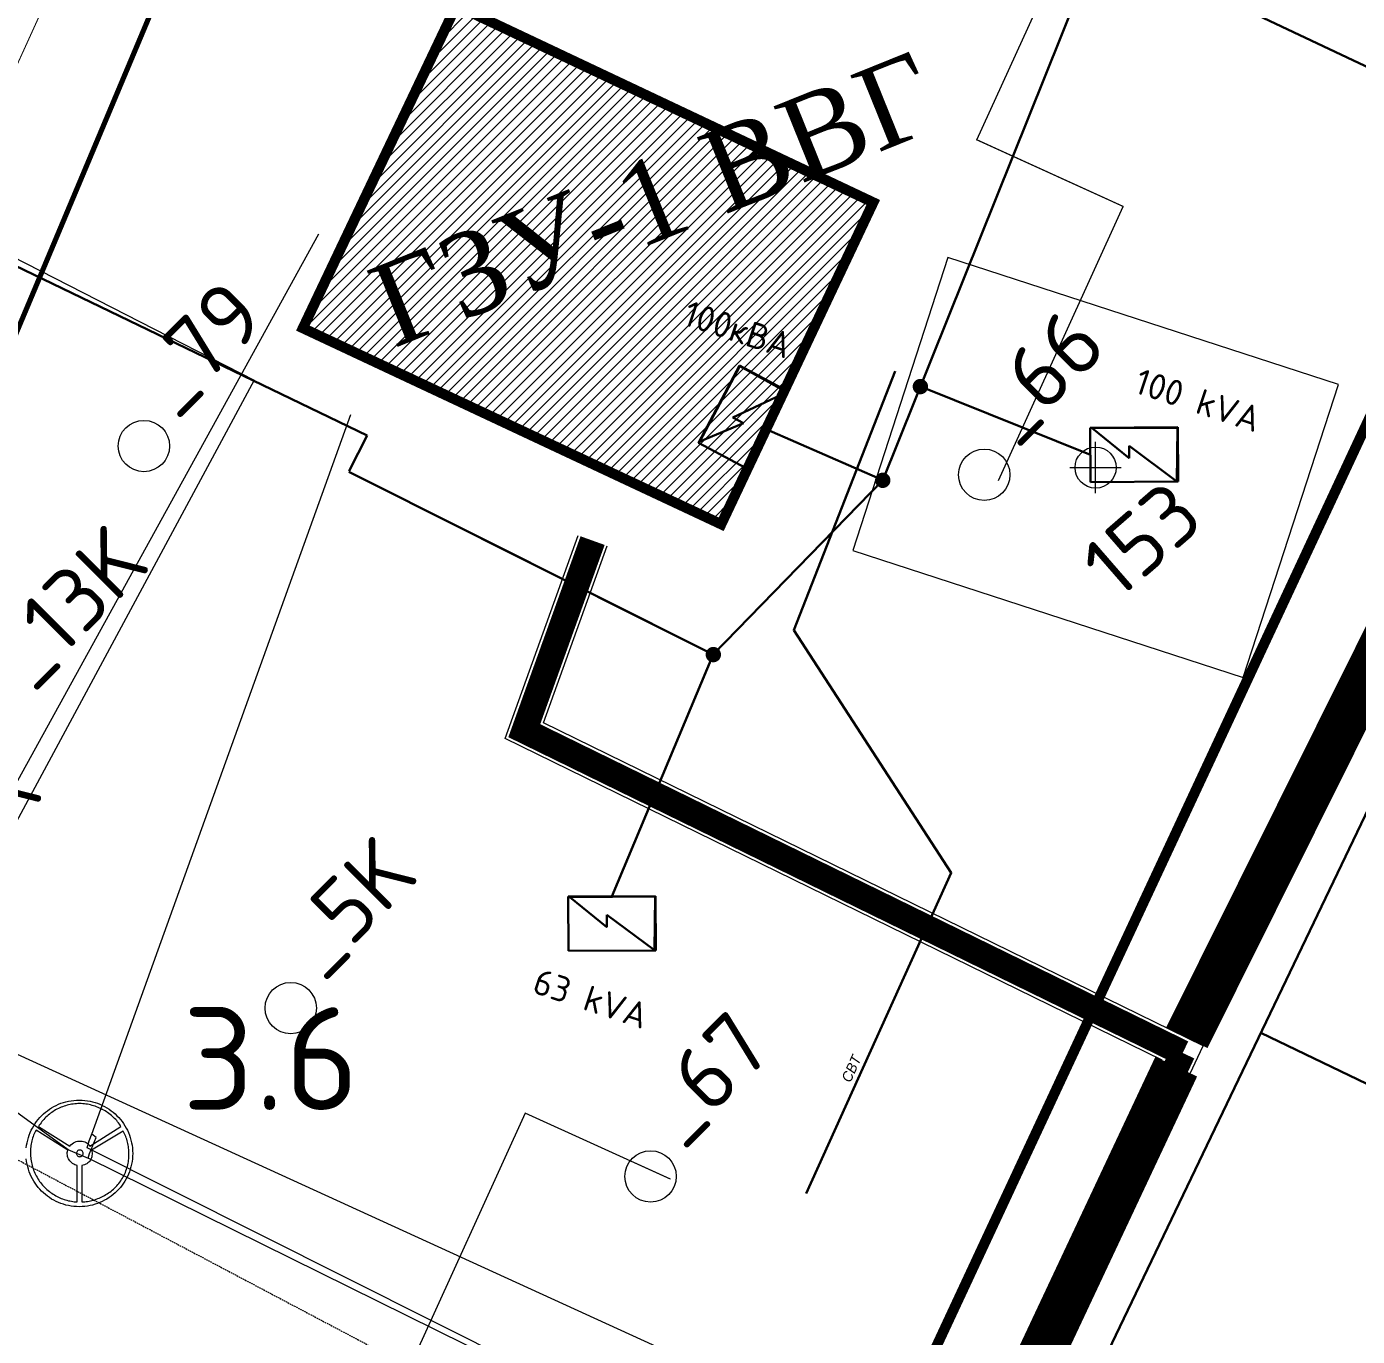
# Model space of a CAD drawing. Header units: millimetres. Extents: x 519 to 9564855, y -810 to 5021775.
# Drawn here: x 9529123.8 to 9529383, y 5000710.5 to 5000965.7 of the extents above; entities that cross this region are included whole.
import ezdxf
from ezdxf.enums import TextEntityAlignment as Align

# ---------------------------------------------------------------- set-up
doc = ezdxf.new("R2010")
doc.units = ezdxf.units.MM
doc.header["$LTSCALE"] = 2
doc.header["$MEASUREMENT"] = 0
doc.header["$PDMODE"] = 2
doc.header["$PDSIZE"] = 5
doc.linetypes.add('DASHED', pattern=[0.75, 0.5, -0.25])
for name, color, linetype in [('COMPOUND', 3, 'Continuous'), ('OilColl&Flowlines', 3, 'Continuous'), ('OLD WELLS(dr.bfr2000)', 24, 'Continuous'), ('ROAD_GROUND', 9, 'Continuous'), ('vodovod', 5, 'Continuous'), ('Скважины на 2015 год', 7, 'Continuous'), ('ТХ_выкидные линии', 24, 'Continuous')]:
    doc.layers.add(name, color=color, linetype=linetype)
for name, color, linetype, lineweight in [('PPLINE_GAS', 4, 'GAS_LINE', 30), ('WELLS(drilled after 2000y)', 6, 'Continuous', 40), ('Нефтепровод Fiberclass', 14, 'g5_122_n', 30), ('Новый водовод', 5, 'g_122_vpr', 30), ('размеры', 7, 'Continuous', 9), ('Скважины на 2024 год-125', 10, 'Continuous', 40), ('Электро', 1, 'Continuous', 30), ('Электроснаб', 1, 'Continuous', 18), ('Электроснабжене', 1, 'Continuous', 18)]:
    doc.layers.add(name, color=color, linetype=linetype, lineweight=lineweight)
doc.styles.add('92051501$0$STANDARD', font='simplex.shx')
doc.styles.add('Elect', font='isocpeur.ttf')
doc.styles.add('GeoApp', font='', dxfattribs={"height": 1})
doc.styles.add('Line_GUGK', font='')
doc.styles.get("Standard").update_dxf_attribs({"font": 'isocpeur.ttf', "width": 0.5})
doc.styles.get('GeoApp').set_extended_font_data('D431', italic=True)
doc.styles.get('Line_GUGK').set_extended_font_data('Bm431', italic=True)
doc.linetypes.add('g5_122_n', pattern='A,1,-1,1.5,-0.3,["Н",GeoApp,S=1,R=0,X=0,Y=-0.5],-1.5,1.5,-1,4,-1,4,-1,3', length=20.8)
doc.linetypes.add('g_122_vpr', pattern='A,2,-2,3,-0.6,["Впр",Line_GUGK,S=2,R=0,X=0,Y=-1],-6.4,3,-2,8,-2,8,-2,6', length=45)
doc.linetypes.add('GAS_LINE', pattern='A,0.5,-0.2,["G",92051501$0$STANDARD,S=0.1,R=0,X=-0.1,Y=-0.05],-0.05', length=0.75)
doc.linetypes.add('WTR_LINE', pattern='A,0.5,-0.2,["W",92051501$0$STANDARD,S=0.1,R=0,X=-0.1,Y=-0.05],-0.05', length=0.75)

msp = doc.modelspace()

# ---------------------------------------------------------------- hatches: boundary and pattern name
at = {"layer": 'Скважины на 2015 год', "linetype": 'ByBlock', "lineweight": 0, "ltscale": 5}
h = msp.add_hatch(dxfattribs=at)
h.set_pattern_fill('ANSI31', color=5, scale=12, style=0)
h.set_pattern_definition([(45, (754.0247, -271.4405), (-1.06066017178, 1.06066017178), [])])
h.paths.add_polyline_path([(9529258.86167, 5000868.31447), (9529177.26167, 5000907.11447), (9529207.46167, 5000969.81447), (9529288.76167, 5000931.61447)])
h.paths.add_polyline_path([(9529174.18148, 5000944.82339), (9529285.37945, 5000989.75004), (9529304.49339, 5000942.44112), (9529193.29542, 5000897.51447)], flags=9)

# ---------------------------------------------------------------- linework, layer by layer
at = {"color": 5, "linetype": 'WTR_LINE', "lineweight": 0, "ltscale": 100, "const_width": 2}
msp.add_lwpolyline([(9529684.446, 5001530.752), (9529401.1315, 5000923.298), (9529117.817, 5000315.844), (9528986.47, 5000029.111), (9528927.85537, 4999903.1501), (9529040.634, 4999850.671), (9529251.68627, 4999750.03689), (9529291.36141, 4999730.1648)], dxfattribs=at)
at = {"layer": 'COMPOUND', "lineweight": 0, "const_width": 2}
msp.add_lwpolyline([(9529259.0703, 5000868.75615), (9529177.57711, 5000906.96448), (9529207.46167, 5000969.81447), (9529288.68351, 5000931.44902), (9529259.0703, 5000868.75615)], dxfattribs=at)
at = {"layer": 'OilColl&Flowlines', "lineweight": 0}
for points in [[(9529135.82347, 5000745.21225), (9529131.837, 5000746.855), (9529113.637, 5000760.055), (9528410.537, 5001121.555), (9528444.84768, 5001187.65532)], [(9529271.437, 5000678.155), (9529135.737, 5000745.255), (9529136.037, 5000746.155), (9529137.337, 5000749.255), (9529136.437, 5000749.955), (9529186.937, 5000890.155)], [(9529134.02951, 5000756.57635), (9529134.02951, 5000756.57635), (9529134.55923, 5000756.56596), (9529135.07857, 5000756.52441), (9529135.5979, 5000756.45171), (9529136.10685, 5000756.36861), (9529136.60541, 5000756.24397), (9529137.09359, 5000756.10894), (9529137.58176, 5000755.94276), (9529138.04917, 5000755.7558), (9529138.50618, 5000755.54806), (9529138.95281, 5000755.31955), (9529139.38905, 5000755.07027), (9529139.81491, 5000754.80022), (9529140.21999, 5000754.50939), (9529140.61468, 5000754.19779), (9529140.98861, 5000753.8758), (9529141.35214, 5000753.53304), (9529141.6949, 5000753.16951), (9529142.02728, 5000752.79558), (9529142.33888, 5000752.40089), (9529142.62971, 5000751.99581), (9529142.89976, 5000751.56995), (9529143.14904, 5000751.13371), (9529143.37755, 5000750.68708), (9529143.59567, 5000750.23007), (9529143.78263, 5000749.75228), (9529143.94882, 5000749.27449), (9529144.08385, 5000748.77593), (9529144.1981, 5000748.27736), (9529144.29158, 5000747.76842), (9529144.36429, 5000747.24908), (9529144.40583, 5000746.71936), (9529144.41622, 5000746.18964), (9529144.41622, 5000746.18964), (9529144.40583, 5000745.64953), (9529144.36429, 5000745.1198), (9529144.29158, 5000744.60047), (9529144.1981, 5000744.09152), (9529144.08385, 5000743.59296), (9529143.94882, 5000743.0944), (9529143.78263, 5000742.60622), (9529143.59567, 5000742.13882), (9529143.37755, 5000741.6818), (9529143.14904, 5000741.23517), (9529142.89976, 5000740.79893), (9529142.62971, 5000740.37308), (9529142.33888, 5000739.968), (9529142.02728, 5000739.5733), (9529141.6949, 5000739.19938), (9529141.35214, 5000738.83584), (9529140.98861, 5000738.49308), (9529140.61468, 5000738.1711), (9529140.21999, 5000737.85949), (9529139.81491, 5000737.56867), (9529139.38905, 5000737.29861), (9529138.95281, 5000737.04933), (9529138.50618, 5000736.82082), (9529138.04917, 5000736.61309), (9529137.58176, 5000736.42613), (9529137.09359, 5000736.27033), (9529136.60541, 5000736.12491), (9529136.10685, 5000736.01066), (9529135.5979, 5000735.91718), (9529135.07857, 5000735.85486), (9529134.55923, 5000735.81331), (9529134.02951, 5000735.80293), (9529134.02951, 5000735.80293), (9529133.4894, 5000735.81331), (9529132.95968, 5000735.85486), (9529132.44034, 5000735.91718), (9529131.93139, 5000736.01066), (9529131.42245, 5000736.12491), (9529130.93427, 5000736.27033), (9529130.44609, 5000736.42613), (9529129.97869, 5000736.61309), (9529129.51129, 5000736.82082), (9529129.06466, 5000737.04933), (9529128.62842, 5000737.29861), (9529128.21295, 5000737.56867), (9529127.80787, 5000737.85949), (9529127.41318, 5000738.1711), (9529127.03925, 5000738.49308), (9529126.67572, 5000738.83584), (9529126.33296, 5000739.19938), (9529126.00058, 5000739.5733), (9529125.69937, 5000739.968), (9529125.40854, 5000740.37308), (9529125.13849, 5000740.79893), (9529124.8892, 5000741.23517), (9529124.6607, 5000741.6818), (9529124.45296, 5000742.13882), (9529124.266, 5000742.60622), (9529124.1102, 5000743.0944), (9529123.96479, 5000743.59296), (9529123.85053, 5000744.09152), (9529123.75705, 5000744.60047), (9529123.69473, 5000745.1198)], [(9529123.69473, 5000747.24908), (9529123.75705, 5000747.76842), (9529123.85053, 5000748.27736), (9529123.96479, 5000748.77593), (9529124.1102, 5000749.27449), (9529124.266, 5000749.75228), (9529124.45296, 5000750.23007), (9529124.6607, 5000750.68708), (9529124.8892, 5000751.13371), (9529125.13849, 5000751.56995), (9529125.40854, 5000751.99581), (9529125.69937, 5000752.40089), (9529126.00058, 5000752.79558), (9529126.33296, 5000753.16951), (9529126.67572, 5000753.53304), (9529127.03925, 5000753.8758), (9529127.41318, 5000754.19779), (9529127.80787, 5000754.50939), (9529128.21295, 5000754.80022), (9529128.62842, 5000755.07027), (9529129.06466, 5000755.31955), (9529129.51129, 5000755.54806), (9529129.97869, 5000755.7558), (9529130.44609, 5000755.94276), (9529130.93427, 5000756.10894), (9529131.42245, 5000756.24397), (9529131.93139, 5000756.36861), (9529132.44034, 5000756.45171), (9529132.95968, 5000756.52441), (9529133.4894, 5000756.56596), (9529134.02951, 5000756.57635)], [(9529132.1599, 5000747.61261), (9529132.1599, 5000747.61261), (9529132.36764, 5000747.8619), (9529132.60653, 5000748.08002), (9529132.8662, 5000748.25659), (9529133.12587, 5000748.39162), (9529133.40631, 5000748.4851), (9529133.69714, 5000748.55781), (9529133.98796, 5000748.58897), (9529134.27879, 5000748.58897), (9529134.55923, 5000748.55781), (9529134.83967, 5000748.49549), (9529135.09934, 5000748.41239), (9529135.33824, 5000748.29814), (9529135.56674, 5000748.16311), (9529135.7537, 5000747.99692), (9529135.91989, 5000747.82035), (9529136.05492, 5000747.61261), (9529142.14153, 5000751.42454), (9529142.14153, 5000751.42454), (9529141.99612, 5000751.66343), (9529141.82993, 5000751.89194), (9529141.66374, 5000752.12045), (9529141.48717, 5000752.34895), (9529141.30021, 5000752.56708), (9529141.11325, 5000752.7852), (9529140.90551, 5000752.99293), (9529140.69778, 5000753.20067), (9529140.47966, 5000753.39801), (9529140.26154, 5000753.59536), (9529140.02264, 5000753.78232), (9529139.78375, 5000753.9589), (9529139.54485, 5000754.13547), (9529139.29557, 5000754.30166), (9529139.0359, 5000754.46784), (9529138.77624, 5000754.61326), (9529138.50618, 5000754.75867), (9529138.23613, 5000754.90409), (9529137.95569, 5000755.02873), (9529137.67525, 5000755.15337), (9529137.3948, 5000755.26762), (9529137.10398, 5000755.37149), (9529136.81315, 5000755.46497), (9529136.52232, 5000755.54806), (9529136.22111, 5000755.63116), (9529135.91989, 5000755.69348), (9529135.61868, 5000755.7558), (9529135.30708, 5000755.80773), (9529135.00586, 5000755.83889), (9529134.69426, 5000755.87005), (9529134.38266, 5000755.88044), (9529134.07106, 5000755.89082), (9529134.07106, 5000755.89082), (9529133.75946, 5000755.88044), (9529133.44785, 5000755.87005), (9529133.13625, 5000755.83889), (9529132.82465, 5000755.80773), (9529132.52344, 5000755.7558), (9529132.22222, 5000755.70386), (9529131.92101, 5000755.64154), (9529131.63018, 5000755.56884), (9529131.32897, 5000755.47535), (9529131.04852, 5000755.38187), (9529130.7577, 5000755.28839), (9529130.47725, 5000755.17414), (9529130.2072, 5000755.0495), (9529129.93715, 5000754.92486), (9529129.66709, 5000754.78983), (9529129.40742, 5000754.64442), (9529129.14776, 5000754.499), (9529128.89847, 5000754.33282), (9529128.64919, 5000754.16663), (9529128.4103, 5000754.00044), (9529128.18179, 5000753.81348), (9529127.95328, 5000753.62652), (9529127.73516, 5000753.43956), (9529127.51704, 5000753.23183), (9529127.30931, 5000753.02409), (9529127.11196, 5000752.81636), (9529126.925, 5000752.59824), (9529126.73804, 5000752.36973), (9529126.56147, 5000752.14122), (9529126.38489, 5000751.91271), (9529126.22909, 5000751.67382), (9529126.07329, 5000751.42454), (9529132.1599, 5000747.61261)], [(9529133.62443, 5000743.80069), (9529133.62443, 5000743.80069), (9529133.38553, 5000743.88379), (9529133.15703, 5000743.97727), (9529132.92852, 5000744.10191), (9529132.72078, 5000744.23693), (9529132.52344, 5000744.39273), (9529132.34686, 5000744.55892), (9529132.18068, 5000744.74588), (9529132.04565, 5000744.94323), (9529131.92101, 5000745.15096), (9529131.81714, 5000745.36909), (9529131.74443, 5000745.59759), (9529131.6925, 5000745.83649), (9529131.67173, 5000746.08577), (9529131.68211, 5000746.33505), (9529131.72366, 5000746.58433), (9529131.79637, 5000746.844), (9529125.5955, 5000750.73901), (9529125.5955, 5000750.73901), (9529125.46047, 5000750.48973), (9529125.33583, 5000750.24045), (9529125.22158, 5000749.98078), (9529125.11771, 5000749.72112), (9529125.01385, 5000749.45106), (9529124.92036, 5000749.17062), (9529124.83727, 5000748.90057), (9529124.76456, 5000748.60974), (9529124.70224, 5000748.3293), (9529124.65031, 5000748.03847), (9529124.59838, 5000747.74764), (9529124.56722, 5000747.45681), (9529124.53606, 5000747.1556), (9529124.51528, 5000746.85439), (9529124.5049, 5000746.55317), (9529124.5049, 5000746.25196), (9529124.51528, 5000745.95074), (9529124.53606, 5000745.64953), (9529124.55683, 5000745.33793), (9529124.59838, 5000745.03671), (9529124.63992, 5000744.7355), (9529124.70224, 5000744.43428), (9529124.76456, 5000744.13307), (9529124.83727, 5000743.83185), (9529124.92036, 5000743.53064), (9529125.01385, 5000743.23981), (9529125.11771, 5000742.94898), (9529125.23197, 5000742.65815), (9529125.35661, 5000742.36733), (9529125.49163, 5000742.08688), (9529125.63705, 5000741.80644), (9529125.79285, 5000741.526), (9529125.79285, 5000741.526), (9529125.94865, 5000741.25595), (9529126.12522, 5000740.99628), (9529126.29141, 5000740.73661), (9529126.47837, 5000740.48733), (9529126.67572, 5000740.24844), (9529126.87307, 5000740.00954), (9529127.07041, 5000739.78104), (9529127.28853, 5000739.56291), (9529127.49627, 5000739.35518), (9529127.72478, 5000739.14745), (9529127.95328, 5000738.9501), (9529128.19218, 5000738.76314), (9529128.43107, 5000738.57618), (9529128.66997, 5000738.40999), (9529128.91925, 5000738.2438), (9529129.17892, 5000738.088), (9529129.4282, 5000737.9322), (9529129.69825, 5000737.79717), (9529129.95792, 5000737.66215), (9529130.22797, 5000737.53751), (9529130.49803, 5000737.42325), (9529130.77847, 5000737.31938), (9529131.04852, 5000737.21552), (9529131.32897, 5000737.13242), (9529131.61979, 5000737.04933), (9529131.90023, 5000736.97662), (9529132.18068, 5000736.9143), (9529132.4715, 5000736.86237), (9529132.76233, 5000736.81044), (9529133.04277, 5000736.77928), (9529133.3336, 5000736.7585), (9529133.62443, 5000736.73773), (9529133.62443, 5000743.80069)], [(9529136.41845, 5000746.844), (9529136.41845, 5000746.844), (9529136.48077, 5000746.57394), (9529136.51193, 5000746.30389), (9529136.51193, 5000746.04422), (9529136.49116, 5000745.79494), (9529136.44961, 5000745.54566), (9529136.38729, 5000745.30677), (9529136.29381, 5000745.08864), (9529136.18995, 5000744.88091), (9529136.05492, 5000744.68356), (9529135.88873, 5000744.4966), (9529135.71216, 5000744.3408), (9529135.51481, 5000744.185), (9529135.29669, 5000744.06036), (9529135.05779, 5000743.95649), (9529134.79813, 5000743.86301), (9529134.51769, 5000743.80069), (9529134.51769, 5000736.73773), (9529134.51769, 5000736.73773), (9529134.79813, 5000736.74812), (9529135.07857, 5000736.76889), (9529135.35901, 5000736.80005), (9529135.63945, 5000736.8416), (9529135.91989, 5000736.89353), (9529136.20033, 5000736.94546), (9529136.48077, 5000737.01817), (9529136.76121, 5000737.09088), (9529137.04166, 5000737.17397), (9529137.3221, 5000737.26745), (9529137.60254, 5000737.37132), (9529137.87259, 5000737.47519), (9529138.14265, 5000737.59983), (9529138.4127, 5000737.72447), (9529138.68276, 5000737.85949), (9529138.94242, 5000738.00491), (9529139.20209, 5000738.15032), (9529139.46176, 5000738.31651), (9529139.71104, 5000738.4827), (9529139.96032, 5000738.65927), (9529140.19922, 5000738.83584), (9529140.43811, 5000739.03319), (9529140.66662, 5000739.23054), (9529140.89513, 5000739.43827), (9529141.11325, 5000739.64601), (9529141.32098, 5000739.87452), (9529141.52871, 5000740.10302), (9529141.72606, 5000740.34192), (9529141.91302, 5000740.58081), (9529142.09998, 5000740.83009), (9529142.26617, 5000741.08976), (9529142.43236, 5000741.35982), (9529142.43236, 5000741.35982), (9529142.58816, 5000741.64026), (9529142.73357, 5000741.9207), (9529142.8686, 5000742.21153), (9529142.99324, 5000742.49197), (9529143.09711, 5000742.78279), (9529143.20098, 5000743.08401), (9529143.29446, 5000743.37484), (9529143.37755, 5000743.66566), (9529143.45026, 5000743.96688), (9529143.52296, 5000744.26809), (9529143.5749, 5000744.55892), (9529143.61644, 5000744.86014), (9529143.6476, 5000745.16135), (9529143.67876, 5000745.46257), (9529143.68915, 5000745.75339), (9529143.69954, 5000746.05461), (9529143.69954, 5000746.35582), (9529143.67876, 5000746.64665), (9529143.65799, 5000746.93748), (9529143.62683, 5000747.23869), (9529143.59567, 5000747.52952), (9529143.54374, 5000747.80996), (9529143.4918, 5000748.10079), (9529143.4191, 5000748.38123), (9529143.34639, 5000748.66167), (9529143.2633, 5000748.94211), (9529143.16982, 5000749.22256), (9529143.07633, 5000749.49261), (9529142.96208, 5000749.75228), (9529142.84783, 5000750.02233), (9529142.72319, 5000750.282), (9529142.58816, 5000750.53128), (9529136.41845, 5000746.844)], [(9529270.46542, 5000679.54128), (9529135.537, 5000747.255), (9529135.937, 5000748.655), (9529136.49647, 5000750.12011)], [(9529134.1126, 5000746.844), (9529134.1126, 5000746.844), (9529133.97758, 5000746.83361), (9529133.85294, 5000746.79206), (9529133.74907, 5000746.72974), (9529133.6452, 5000746.65704), (9529133.57249, 5000746.55317), (9529133.51017, 5000746.4493), (9529133.46863, 5000746.32466), (9529133.45824, 5000746.18964), (9529133.45824, 5000746.18964), (9529133.46863, 5000746.05461), (9529133.51017, 5000745.94035), (9529133.57249, 5000745.8261), (9529133.6452, 5000745.73262), (9529133.74907, 5000745.64953), (9529133.85294, 5000745.59759), (9529133.97758, 5000745.55605), (9529134.1126, 5000745.54566), (9529134.1126, 5000745.54566), (9529134.24763, 5000745.55605), (9529134.36188, 5000745.59759), (9529134.47614, 5000745.64953), (9529134.56962, 5000745.73262), (9529134.65271, 5000745.8261), (9529134.70465, 5000745.94035), (9529134.74619, 5000746.05461), (9529134.75658, 5000746.18964), (9529134.75658, 5000746.18964), (9529134.74619, 5000746.32466), (9529134.70465, 5000746.4493), (9529134.65271, 5000746.55317), (9529134.56962, 5000746.65704), (9529134.47614, 5000746.72974), (9529134.36188, 5000746.79206), (9529134.24763, 5000746.83361), (9529134.1126, 5000746.844)]]:
    msp.add_lwpolyline(points, dxfattribs=at)
at = {"layer": 'OLD WELLS(dr.bfr2000)', "lineweight": 0}
for centre in [(9529146.6, 5000884), (9529310.3, 5000878.4), (9529175.2, 5000774.5), (9529245.3, 5000741.7)]:
    msp.add_circle(centre, 5, dxfattribs=at)
at = {"layer": 'PPLINE_GAS', "linetype": 'GAS_LINE', "lineweight": 0, "ltscale": 20}
for p, q in [((9528779.5, 5001095.9), (9529168.1, 5000896.8)), ((9529180.6, 5000925.3), (9529098.5, 5000776.2)), ((9529168.1, 5000896.8), (9529102.2, 5000774.6)), ((9529098.5, 5000776.2), (9529281.7, 5000692.5))]:
    msp.add_line(p, q, dxfattribs=at)
at = {"layer": 'ROAD_GROUND', "color": 8, "lineweight": 0}
for points, const_width in [([(9529349.77971, 5000768.72294), (9529447.10622, 5000964.21329)], 9), ([(9529348.96597, 5000765.75867), (9529220.70516, 5000828.54159), (9529234.01382, 5000865.56971)], 5), ([(9529140.31593, 5000321.79527), (9529347.71004, 5000763.08632)], 9)]:
    msp.add_lwpolyline(points, dxfattribs=dict(at, const_width=const_width))
at = {"layer": 'ROAD_GROUND', "lineweight": 0}
for points in [[(9529137.60082, 5000323.07129), (9529344.99494, 5000764.36234), (9529216.97332, 5000827.02818), (9529231.19063, 5000866.58442)], [(9529143.03103, 5000320.51925), (9529352.937, 5000767.155), (9529224.437, 5000830.055), (9529236.837, 5000864.555)]]:
    msp.add_lwpolyline(points, dxfattribs=at)
for points, const_width in [([(9529349.42579, 5000774.74336), (9529347.25152, 5000770.37612)], 0.5), ([(9529347.71004, 5000763.08632), (9529348.96597, 5000765.75867)], 5)]:
    msp.add_lwpolyline(points, dxfattribs=dict(at, const_width=const_width))
at = {"layer": 'vodovod', "linetype": 'WTR_LINE', "lineweight": 0, "ltscale": 5, "const_width": 0.2}
msp.add_lwpolyline([(9529015.0833, 5000723.32951), (9529076.84359, 5000859.16322), (9529110.68292, 5000933.5884), (9529168.78782, 5001061.38254), (9529222.93089, 5001180.46314), (9529278.75116, 5001149.15664)], dxfattribs=at)
at = {"layer": 'WELLS(drilled after 2000y)', "linetype": 'ByBlock', "lineweight": 0, "ltscale": 200, "const_width": 0.2}
for points in [[(9529313.08066, 5000877.26446), (9529337.37729, 5000930.6478), (9529308.8642, 5000943.6251), (9529361.58223, 5001059.45452)], [(9529145.93808, 5000589.39402), (9529220.87731, 5000754.04677), (9529249.19267, 5000741.15946)]]:
    msp.add_lwpolyline(points, dxfattribs=at)
at = {"layer": 'Нефтепровод Fiberclass'}
msp.add_lwpolyline([(9529292.9411, 5000898.5795), (9529273.185, 5000848.1221), (9529303.8708, 5000800.8167), (9529275.6273, 5000738.3999)], dxfattribs=at)
at = {"layer": 'Новый водовод', "color": 5, "linetype": 'WTR_LINE', "lineweight": 0, "ltscale": 40, "const_width": 1}
msp.add_lwpolyline([(9529073.59, 5001302.58), (9529252.8, 5001217.83), (9529066.5442, 5000774.6718)], dxfattribs=at)
at = {"layer": 'размеры', "color": 6, "linetype": 'DASHED', "lineweight": 0, "ltscale": 0.3}
msp.add_line((9528855.98678, 5000885.57292), (9529233.2439, 5000686.14372), dxfattribs=at)
at = {"layer": 'Скважины на 2015 год', "color": 5, "linetype": 'ByBlock', "lineweight": 0, "ltscale": 5, "const_width": 0.2}
msp.add_lwpolyline([(9529258.86167, 5000868.31447), (9529177.26167, 5000907.11447), (9529207.46167, 5000969.81447), (9529288.76167, 5000931.61447), (9529258.86167, 5000868.31447)], dxfattribs=at)
at = {"layer": 'Скважины на 2024 год-125', "color": 0, "linetype": 'ByBlock', "lineweight": 0}
msp.add_lwpolyline([(9529284.68723, 5000863.62898), (9529360.77175, 5000838.90762), (9529379.31277, 5000895.97102), (9529303.22825, 5000920.69238)], close=True, dxfattribs=at)
msp.add_circle((9529332, 5000879.8), 4, dxfattribs=at)
msp.add_point((9529332, 5000879.8), dxfattribs=at)
at = {"layer": 'ТХ_выкидные линии', "lineweight": 0, "ltscale": 25}
for p, q in [((9529308.8642, 5000943.6251), (9529361.58223, 5001059.45452)), ((9529337.37729, 5000930.6478), (9529308.8642, 5000943.6251)), ((9529313.08066, 5000877.26446), (9529337.37729, 5000930.6478)), ((9529220.87731, 5000754.04677), (9529145.93808, 5000589.39402)), ((9529249.19267, 5000741.15946), (9529220.87731, 5000754.04677))]:
    msp.add_line(p, q, dxfattribs=at)
at = {"layer": 'Электро'}
for p, q in [((9529259.81402, 5001016.99817, 0), (9529456.68352, 5000923.92385, 0)), ((9529332.55568, 5000981.97193, 0), (9529290.53532, 5000877.3173, 0)), ((9529190.08941, 5000886.01551), (9529103.55905, 5000927.77725)), ((9529254.62349, 5000884.62281), (9529262.6307, 5000899.6742)), ((9529262.67113, 5000899.54186), (9529254.87661, 5000884.89025)), ((9529262.6307, 5000899.6742), (9529271.96461, 5000894.70865)), ((9529271.825, 5000894.51622), (9529262.67113, 5000899.54186)), ((9529271.96461, 5000894.70865), (9529263.95741, 5000879.65725)), ((9529261.33332, 5000889.58358), (9529271.825, 5000894.51622)), ((9529263.43032, 5000888.468), (9529261.33332, 5000889.58358)), ((9529254.87661, 5000884.89025), (9529263.43032, 5000888.468)), ((9529330.97488, 5000887.55267), (9529348.02331, 5000887.65701)), ((9529331.03958, 5000876.98032), (9529330.97488, 5000887.55267)), ((9529347.92606, 5000887.55856), (9529331.33046, 5000887.45699)), ((9529331.33046, 5000887.45699), (9529338.54224, 5000881.62976)), ((9529347.85237, 5000877.1161), (9529347.92606, 5000887.55856)), ((9529348.02331, 5000887.65701), (9529348.08801, 5000877.08466)), ((9529186.61845, 5000879.18421, 0), (9529190.08941, 5000886.01551)), ((9529263.95741, 5000879.65725), (9529254.62349, 5000884.62281)), ((9529338.54224, 5000881.62976), (9529338.5277, 5000884.00499)), ((9529338.5277, 5000884.00499), (9529347.85237, 5000877.1161)), ((9529186.51572, 5000878.98201, 0), (9529257.53108, 5000843.3615, 0)), ((9529290.53532, 5000877.3173, 0), (9529257.53108, 5000843.3615, 0)), ((9529348.08801, 5000877.08466), (9529331.03958, 5000876.98032)), ((9529174.52877, 5000374.10815, 0), (9529390.11868, 5000823.77984, 0)), ((9529229.22617, 5000796.20598, 0), (9529246.2746, 5000796.31031, 0)), ((9529229.29088, 5000785.63363, 0), (9529229.22617, 5000796.20598, 0)), ((9529246.17735, 5000796.21186, 0), (9529229.58175, 5000796.1103, 0)), ((9529229.58175, 5000796.1103, 0), (9529236.79353, 5000790.28307, 0)), ((9529246.10366, 5000785.7694, 0), (9529246.17735, 5000796.21186, 0)), ((9529246.2746, 5000796.31031, 0), (9529246.33931, 5000785.73796, 0)), ((9529236.79353, 5000790.28307, 0), (9529236.77899, 5000792.6583, 0)), ((9529236.77899, 5000792.6583, 0), (9529246.10366, 5000785.7694, 0)), ((9529246.33931, 5000785.73796, 0), (9529229.29088, 5000785.63363, 0)), ((9529384.81504, 5000759.75394, 0), (9529364.16028, 5000769.66136, 0))]:
    msp.add_line(p, q, dxfattribs=at)
at = {"layer": 'Электро', "ltscale": 50}
for p, q in [((9529331.00723, 5000882.2665), (9529297.86542, 5000895.57342, 0)), ((9529267.96101, 5000887.18295), (9529290.53532, 5000877.3173)), ((9529257.53108, 5000843.3615, 0), (9529237.75039, 5000796.25815, 0))]:
    msp.add_line(p, q, dxfattribs=at)
at = {"layer": 'Электро', "ltscale": 0.0025}
msp.add_line((9529212.35776, 5000865.99489, 0), (9529257.53108, 5000843.3615, 0), dxfattribs=at)
at = {"layer": 'Электро', "ltscale": 50, "const_width": 1.5, "elevation": 0}
for points in [[(9529297.15213, 5000895.80518, 1), (9529298.57871, 5000895.34165, 1)], [(9529256.81779, 5000843.59326, 1), (9529258.24437, 5000843.12974, 1)]]:
    msp.add_lwpolyline(points, format="xyb", close=True, dxfattribs=at)
at = {"layer": 'Электро', "ltscale": 50, "const_width": 1.5}
msp.add_lwpolyline([(9529289.82203, 5000877.54906, 1), (9529291.24861, 5000877.08554, 1)], format="xyb", close=True, dxfattribs=at)
at = {"layer": 'Электроснаб', "color": 1, "lineweight": 0}
for p, q in [((9529259.81402, 5001016.99817, 0), (9529456.68352, 5000923.92385, 0)), ((9529332.55568, 5000981.97193, 0), (9529290.53532, 5000877.3173, 0)), ((9529190.08941, 5000886.01551), (9529103.55905, 5000927.77725)), ((9529186.61845, 5000879.18421, 0), (9529190.08941, 5000886.01551)), ((9529186.51572, 5000878.98201, 0), (9529257.53108, 5000843.3615, 0)), ((9529290.53532, 5000877.3173, 0), (9529257.53108, 5000843.3615, 0)), ((9529174.52877, 5000374.10815, 0), (9529390.11868, 5000823.77984, 0)), ((9529384.81504, 5000759.75394, 0), (9529364.16028, 5000769.66136, 0))]:
    msp.add_line(p, q, dxfattribs=at)
at = {"layer": 'Электроснаб', "color": 1, "linetype": 'ByBlock', "lineweight": 0}
for p, q in [((9529254.62349, 5000884.62281), (9529262.6307, 5000899.6742)), ((9529262.67113, 5000899.54186), (9529254.87661, 5000884.89025)), ((9529262.6307, 5000899.6742), (9529271.96461, 5000894.70865)), ((9529271.825, 5000894.51622), (9529262.67113, 5000899.54186)), ((9529271.96461, 5000894.70865), (9529263.95741, 5000879.65725)), ((9529261.33332, 5000889.58358), (9529271.825, 5000894.51622)), ((9529263.43032, 5000888.468), (9529261.33332, 5000889.58358)), ((9529254.87661, 5000884.89025), (9529263.43032, 5000888.468)), ((9529330.97488, 5000887.55267), (9529348.02331, 5000887.65701)), ((9529331.03958, 5000876.98032), (9529330.97488, 5000887.55267)), ((9529347.92606, 5000887.55856), (9529331.33046, 5000887.45699)), ((9529331.33046, 5000887.45699), (9529338.54224, 5000881.62976)), ((9529347.85237, 5000877.1161), (9529347.92606, 5000887.55856)), ((9529348.02331, 5000887.65701), (9529348.08801, 5000877.08466)), ((9529263.95741, 5000879.65725), (9529254.62349, 5000884.62281)), ((9529338.54224, 5000881.62976), (9529338.5277, 5000884.00499)), ((9529338.5277, 5000884.00499), (9529347.85237, 5000877.1161)), ((9529348.08801, 5000877.08466), (9529331.03958, 5000876.98032)), ((9529229.22617, 5000796.20598, 0), (9529246.2746, 5000796.31031, 0)), ((9529229.29088, 5000785.63363, 0), (9529229.22617, 5000796.20598, 0)), ((9529246.17735, 5000796.21186, 0), (9529229.58175, 5000796.1103, 0)), ((9529229.58175, 5000796.1103, 0), (9529236.79353, 5000790.28307, 0)), ((9529246.10366, 5000785.7694, 0), (9529246.17735, 5000796.21186, 0)), ((9529246.2746, 5000796.31031, 0), (9529246.33931, 5000785.73796, 0)), ((9529236.79353, 5000790.28307, 0), (9529236.77899, 5000792.6583, 0)), ((9529236.77899, 5000792.6583, 0), (9529246.10366, 5000785.7694, 0)), ((9529246.33931, 5000785.73796, 0), (9529229.29088, 5000785.63363, 0))]:
    msp.add_line(p, q, dxfattribs=at)
at = {"layer": 'Электроснаб', "color": 1, "lineweight": 0, "ltscale": 50}
for p, q in [((9529331.00723, 5000882.2665), (9529297.86542, 5000895.57342, 0)), ((9529267.96101, 5000887.18295), (9529290.53532, 5000877.3173)), ((9529257.53108, 5000843.3615, 0), (9529237.75039, 5000796.25815, 0))]:
    msp.add_line(p, q, dxfattribs=at)
at = {"layer": 'Электроснаб', "color": 1, "linetype": 'ByBlock', "lineweight": 0, "ltscale": 0.0025}
msp.add_line((9529212.35776, 5000865.99489, 0), (9529257.53108, 5000843.3615, 0), dxfattribs=at)
at = {"layer": 'Электроснаб', "color": 1, "lineweight": 0, "ltscale": 50, "const_width": 1.5, "elevation": 0}
for points in [[(9529297.15213, 5000895.80518, 1), (9529298.57871, 5000895.34165, 1)], [(9529256.81779, 5000843.59326, 1), (9529258.24437, 5000843.12974, 1)]]:
    msp.add_lwpolyline(points, format="xyb", close=True, dxfattribs=at)
at = {"layer": 'Электроснаб', "color": 1, "lineweight": 0, "ltscale": 50, "const_width": 1.5}
msp.add_lwpolyline([(9529289.82203, 5000877.54906, 1), (9529291.24861, 5000877.08554, 1)], format="xyb", close=True, dxfattribs=at)
at = {"layer": 'Электроснабжене', "color": 1, "lineweight": 0}
for p, q in [((9529259.81402, 5001016.99817, 0), (9529456.68352, 5000923.92385, 0)), ((9529332.55568, 5000981.97193, 0), (9529290.53532, 5000877.3173, 0)), ((9529190.08941, 5000886.01551), (9529103.55905, 5000927.77725)), ((9529186.61845, 5000879.18421, 0), (9529190.08941, 5000886.01551)), ((9529186.51572, 5000878.98201, 0), (9529257.53108, 5000843.3615, 0)), ((9529290.53532, 5000877.3173, 0), (9529257.53108, 5000843.3615, 0)), ((9529174.52877, 5000374.10815, 0), (9529390.11868, 5000823.77984, 0)), ((9529384.81504, 5000759.75394, 0), (9529364.16028, 5000769.66136, 0))]:
    msp.add_line(p, q, dxfattribs=at)
at = {"layer": 'Электроснабжене', "color": 1, "linetype": 'ByBlock', "lineweight": 0}
for p, q in [((9529254.62349, 5000884.62281), (9529262.6307, 5000899.6742)), ((9529262.67113, 5000899.54186), (9529254.87661, 5000884.89025)), ((9529262.6307, 5000899.6742), (9529271.96461, 5000894.70865)), ((9529271.825, 5000894.51622), (9529262.67113, 5000899.54186)), ((9529271.96461, 5000894.70865), (9529263.95741, 5000879.65725)), ((9529261.33332, 5000889.58358), (9529271.825, 5000894.51622)), ((9529263.43032, 5000888.468), (9529261.33332, 5000889.58358)), ((9529254.87661, 5000884.89025), (9529263.43032, 5000888.468)), ((9529330.97488, 5000887.55267), (9529348.02331, 5000887.65701)), ((9529331.03958, 5000876.98032), (9529330.97488, 5000887.55267)), ((9529347.92606, 5000887.55856), (9529331.33046, 5000887.45699)), ((9529331.33046, 5000887.45699), (9529338.54224, 5000881.62976)), ((9529347.85237, 5000877.1161), (9529347.92606, 5000887.55856)), ((9529348.02331, 5000887.65701), (9529348.08801, 5000877.08466)), ((9529263.95741, 5000879.65725), (9529254.62349, 5000884.62281)), ((9529338.54224, 5000881.62976), (9529338.5277, 5000884.00499)), ((9529338.5277, 5000884.00499), (9529347.85237, 5000877.1161)), ((9529348.08801, 5000877.08466), (9529331.03958, 5000876.98032)), ((9529229.22617, 5000796.20598, 0), (9529246.2746, 5000796.31031, 0)), ((9529229.29088, 5000785.63363, 0), (9529229.22617, 5000796.20598, 0)), ((9529246.17735, 5000796.21186, 0), (9529229.58175, 5000796.1103, 0)), ((9529229.58175, 5000796.1103, 0), (9529236.79353, 5000790.28307, 0)), ((9529246.10366, 5000785.7694, 0), (9529246.17735, 5000796.21186, 0)), ((9529246.2746, 5000796.31031, 0), (9529246.33931, 5000785.73796, 0)), ((9529236.79353, 5000790.28307, 0), (9529236.77899, 5000792.6583, 0)), ((9529236.77899, 5000792.6583, 0), (9529246.10366, 5000785.7694, 0)), ((9529246.33931, 5000785.73796, 0), (9529229.29088, 5000785.63363, 0))]:
    msp.add_line(p, q, dxfattribs=at)
at = {"layer": 'Электроснабжене', "color": 1, "lineweight": 0, "ltscale": 50}
for p, q in [((9529331.00723, 5000882.2665), (9529297.86542, 5000895.57342, 0)), ((9529267.96101, 5000887.18295), (9529290.53532, 5000877.3173)), ((9529257.53108, 5000843.3615, 0), (9529237.75039, 5000796.25815, 0))]:
    msp.add_line(p, q, dxfattribs=at)
at = {"layer": 'Электроснабжене', "color": 1, "linetype": 'ByBlock', "lineweight": 0, "ltscale": 0.0025}
msp.add_line((9529212.35776, 5000865.99489, 0), (9529257.53108, 5000843.3615, 0), dxfattribs=at)
at = {"layer": 'Электроснабжене', "color": 1, "lineweight": 0, "ltscale": 50, "const_width": 1.5, "elevation": 0}
for points in [[(9529297.15213, 5000895.80518, 1), (9529298.57871, 5000895.34165, 1)], [(9529256.81779, 5000843.59326, 1), (9529258.24437, 5000843.12974, 1)]]:
    msp.add_lwpolyline(points, format="xyb", close=True, dxfattribs=at)
at = {"layer": 'Электроснабжене', "color": 1, "lineweight": 0, "ltscale": 50, "const_width": 1.5}
msp.add_lwpolyline([(9529289.82203, 5000877.54906, 1), (9529291.24861, 5000877.08554, 1)], format="xyb", close=True, dxfattribs=at)

# ---------------------------------------------------------------- texts
at = {"layer": 'COMPOUND', "color": 0, "lineweight": 0, "insert": (9529179.38864, 5000942.61307, -0.00006), "char_height": 16, "attachment_point": 1, "rotation": 21.9998893, "style": 'Elect'}
msp.add_mtext('{\\fArial|b0|i0|c0|p34;\\P\\fTimes New Roman|b0|i0|c204|p18;ГЗУ-\\fTimes New Roman|b0|i0|c0|p18;1\\fTimes New Roman|b0|i0|c204|p18; ВВГ}', dxfattribs=at)
at = {"layer": 'OilColl&Flowlines', "lineweight": 0, "style": 'Elect'}
msp.add_text('3.6', height=20, rotation=0, dxfattribs=at).set_placement((9529154.07137, 5000754.65577))
at = {"layer": 'OLD WELLS(dr.bfr2000)', "lineweight": 0, "style": 'Elect'}
for s, p in [(' _79', (9529146.6, 5000884)), (' _66', (9529310.3, 5000878.4)), (' _13K', (9529118.7, 5000830.9)), (' _12K', (9529098.1, 5000786.6)), (' _5K', (9529175.2, 5000774.5)), (' _67', (9529245.3, 5000741.7))]:
    msp.add_text(s, height=12.5, rotation=44.9999999, dxfattribs=at).set_placement(p)
at = {"layer": 'Нефтепровод Fiberclass', "linetype": 'ByBlock', "lineweight": 0, "style": 'GeoApp'}
msp.add_text('СВТ', height=2, rotation=65.6533259, dxfattribs=at).set_placement((9529284.4202, 5000762.68315), align=Align.MIDDLE_CENTER)
at = {"layer": 'Скважины на 2024 год-125', "color": 0, "linetype": 'ByBlock', "lineweight": 0, "style": 'Elect'}
msp.add_text('153', height=12, rotation=41, dxfattribs=at).set_placement((9529336.16977, 5000853.65656))
at = {"layer": 'Электро'}
for s, p in [('100кВА', (9529251.31349, 5000907.69541, -0.00006)), ('100 kVA', (9529339.23466, 5000894.48616, -0.00006)), ('63 kVA', (9529221.9897, 5000777.57748, -0.00006))]:
    msp.add_text(s, height=5, rotation=341.691556, dxfattribs=at).set_placement(p)
at = {"layer": 'Электроснаб', "color": 1, "linetype": 'ByBlock', "lineweight": 0}
for s, p in [('100кВА', (9529251.31349, 5000907.69541, -0.00006)), ('63 kVA', (9529221.9897, 5000777.57748, -0.00006))]:
    msp.add_text(s, height=5, rotation=341.691556, dxfattribs=at).set_placement(p)
at = {"layer": 'Электроснабжене', "color": 1, "linetype": 'ByBlock', "lineweight": 0}
for s, p in [('100кВА', (9529251.31349, 5000907.69541, -0.00006)), ('63 kVA', (9529221.9897, 5000777.57748, -0.00006))]:
    msp.add_text(s, height=5, rotation=341.691556, dxfattribs=at).set_placement(p)

doc.saveas('drawing.dxf')
